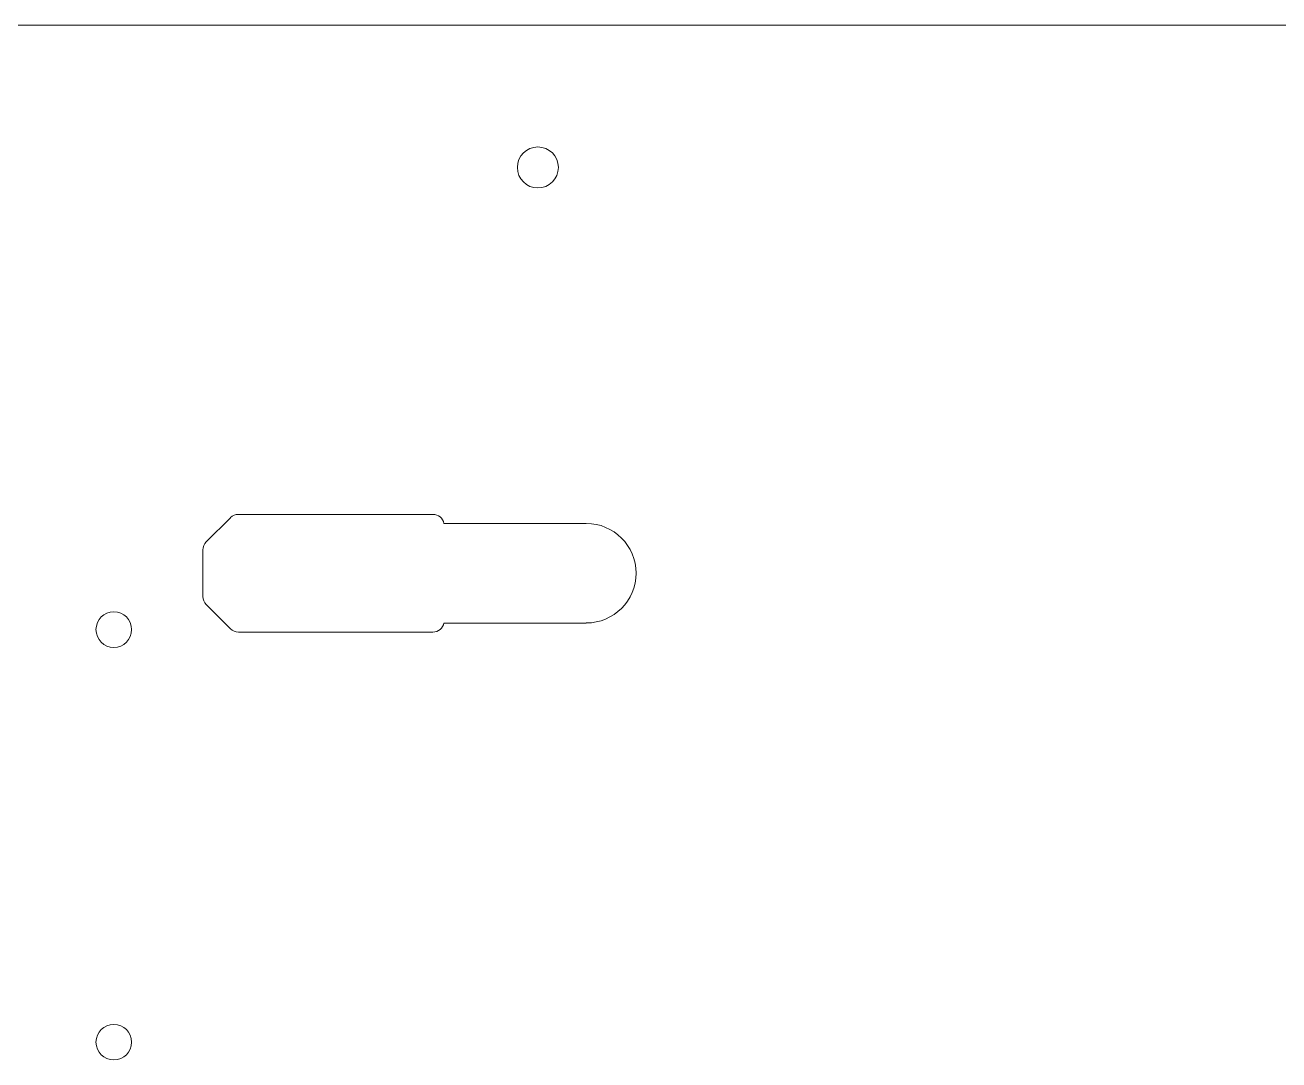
# Model space of a CAD drawing. Header units: millimetres. Extents: x -226 to 226, y -192 to 178.
# Drawn here: x -111.2 to 0.6, y 85.5 to 177.8 of the extents above; entities that cross this region are included whole.
import ezdxf

# ---------------------------------------------------------------- set-up
doc = ezdxf.new("R2010")
doc.units = ezdxf.units.MM

msp = doc.modelspace()

# ---------------------------------------------------------------- linework, layer by layer
at = {"color": 7, "linetype": 'Continuous', "lineweight": 15}
for p, q in [((165.1, 177.8), (-165.1, 177.8)), ((-95.09, 131.7), (-92.92, 133.86)), ((-92.22, 134.16), (-74.86, 134.16)), ((-73.88, 133.35), (-61.18, 133.35)), ((-95.38, 130.99), (-95.38, 126.82)), ((-92.92, 123.95), (-95.09, 126.11)), ((-61.18, 124.46), (-73.88, 124.46)), ((-92.22, 123.66), (-74.86, 123.66))]:
    msp.add_line(p, q, dxfattribs=at)
for centre, radius in [((-65.5, 165.1), 1.83), ((-103.33, 123.88), 1.59), ((-103.33, 87.08), 1.59)]:
    msp.add_circle(centre, radius, dxfattribs=at)
for centre, radius, start, end in [((-92.22, 133.16), 1, 90, 135), ((-74.86, 133.16), 1, 11.2447, 90), ((-61.18, 128.91), 4.44, 270, 90), ((-94.38, 130.99), 1, 135, 180), ((-94.38, 126.82), 1, 180, 225), ((-74.86, 124.66), 1, 270, 348.7553), ((-92.22, 124.66), 1, 225, 270)]:
    msp.add_arc(centre, radius, start, end, dxfattribs=at)

doc.saveas('drawing.dxf')
